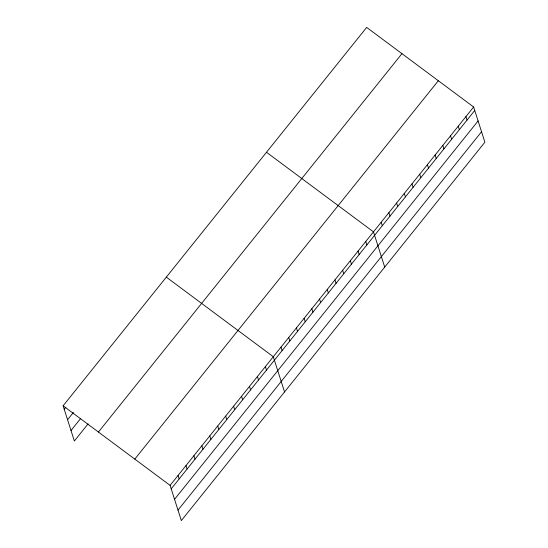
<?xml version="1.0" encoding="UTF-8"?>
<svg xmlns="http://www.w3.org/2000/svg" width="548" height="548" viewBox="0 0 548 548"><rect width="100%" height="100%" fill="white"/><g stroke="black" fill="none" stroke-linecap="round" stroke-linejoin="round"><path stroke-width="0.82" d="M63.116 405.787L366.66 27.4L473.643 106.997L484.884 142.213L181.34 520.6L170.099 485.377L63.116 405.787L74.357 441.003L88.112 423.851M64.219 409.246L65.808 407.274M67.562 419.727L73.384 412.473M71.007 430.529L80.535 418.651M98.421 432.05L401.965 53.663M134.794 459.114L438.338 80.727M170.099 485.377L473.643 106.997M171.202 488.843L474.753 110.456M174.545 499.324L478.096 120.937M177.997 510.12L481.541 131.732M266.492 152.269L373.476 231.859L384.717 267.082M166.318 277.137L273.301 356.727L284.542 391.95M465.944 116.601L467.047 120.067M458.238 126.204L459.34 129.671M450.531 135.808L451.634 139.274M442.825 145.412L443.928 148.878M435.119 155.022L436.222 158.482M427.413 164.626L428.522 168.092M419.706 174.23L420.816 177.696M412 183.833L413.11 187.3M404.301 193.437L405.404 196.903M396.594 203.048L397.697 206.507M388.888 212.651L389.991 216.118M381.182 222.255L382.285 225.721M365.769 241.469L366.872 244.929M358.063 251.073L359.173 254.539M350.357 260.677L351.467 264.143M342.651 270.28L343.76 273.747M334.951 279.884L336.054 283.35M327.245 289.495L328.348 292.954M319.539 299.098L320.642 302.565M311.833 308.702L312.935 312.168M304.126 318.306L305.229 321.772M296.42 327.91L297.53 331.376M288.714 337.52L289.824 340.979M281.008 347.124L282.117 350.59M265.369 366.626L266.472 370.092M257.43 376.524L258.533 379.983M249.491 386.415L250.594 389.881M241.552 396.314L242.654 399.78M233.612 406.212L234.715 409.671M225.673 416.103L226.776 419.569M217.734 426.002L218.837 429.468M209.795 435.9L210.898 439.366M201.856 445.791L202.959 449.257M193.917 455.689L195.019 459.156M185.978 465.588L187.08 469.054M178.038 475.486L179.141 478.945"/></g></svg>
